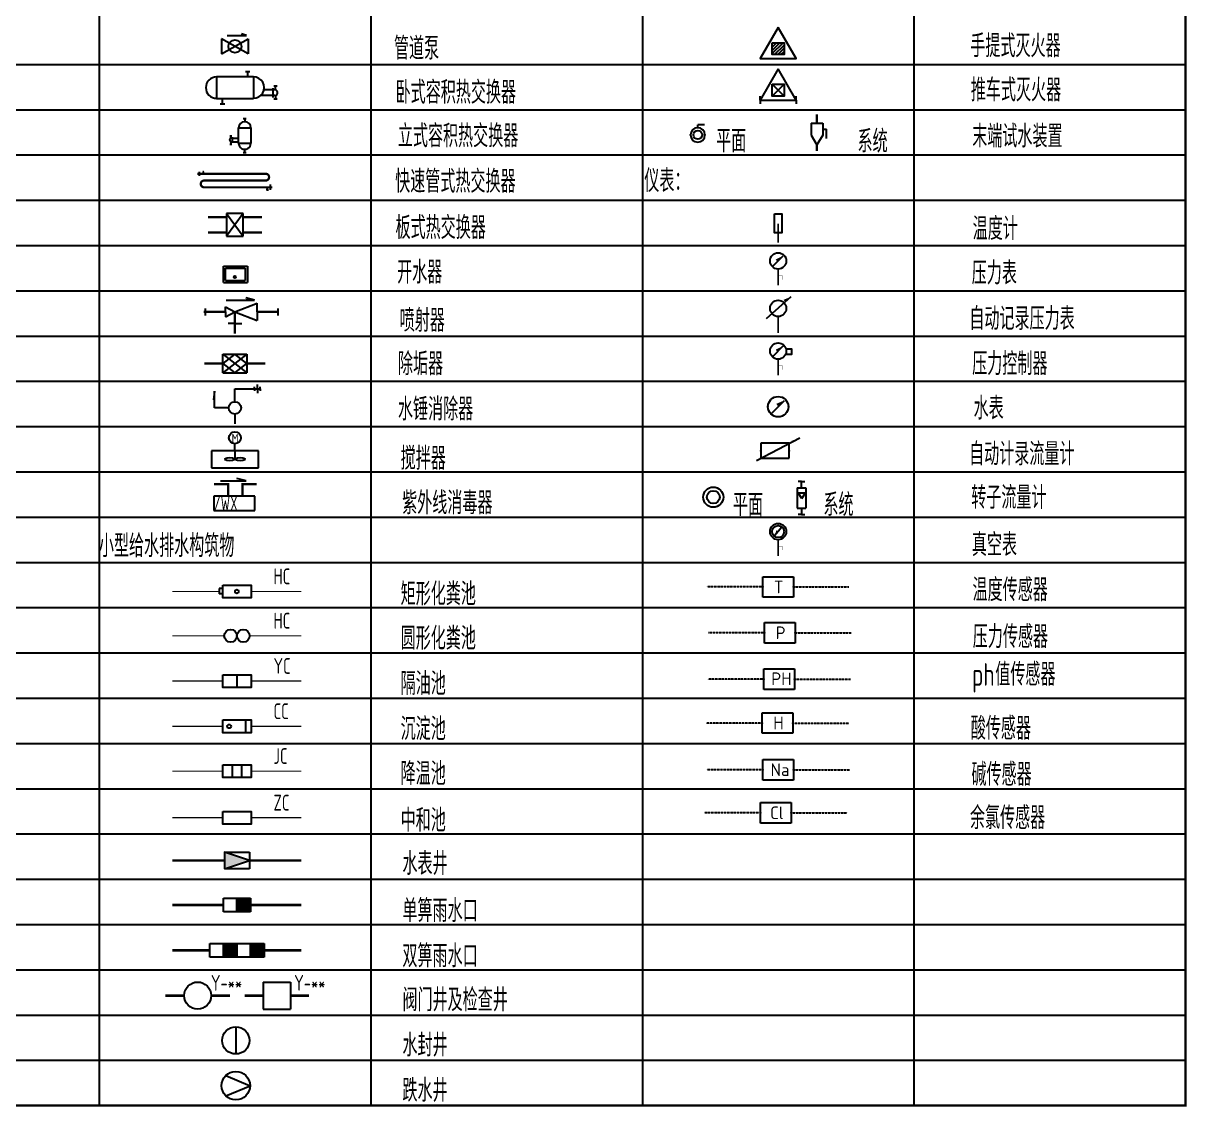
# Model space of a CAD drawing. Extents: x 6824721 to 16538177, y 2478193 to 6665639.
# Drawn here: x 7374827 to 7400526, y 2907370 to 2931303 of the extents above; entities that cross this region are included whole.
import ezdxf

# ---------------------------------------------------------------- set-up
doc = ezdxf.new("R2010")
doc.units = 0
doc.header["$LTSCALE"] = 10
for name, pattern in [('DASH', [0.35, 0.25, -0.1]), ('PIPE_C', [12, 10, -1, 0, -1]), ('S', [0.82, 0.35, -0.06, 0, -0.06, 0.35])]:
    doc.linetypes.add(name, pattern=pattern)
for name, color, linetype in [('W-PIPE-喷淋', 6, 'Continuous'), ('W-PIPE-给水', 3, 'S'), ('W-PIPE-雨水', 4, 'DASH')]:
    doc.layers.add(name, color=color, linetype=linetype)
doc.styles.add('8B2_02', font='tssdeng.shx', dxfattribs={"width": 0.7, "bigfont": 'TSSDCHN.shx'})
doc.styles.add('_TWT_PIPETEXT', font='TSSDENG', dxfattribs={"width": 0.8, "height": 3.5, "bigfont": 'TSSDCHN'})
doc.styles.get("Standard").update_dxf_attribs({"font": 'TSSDENG.shx', "width": 0.7, "bigfont": 'TSSDCHN.shx'})

# ---------------------------------------------------------------- blocks, each defined once
blk = doc.blocks.new('$VALVE$00000742')
blk.add_line((-93, -93), (93, 93))
blk.add_lwpolyline([(93, 93, 0, 50, 0), (-13, 22, 50, 50, 0)], format="xyseb")
blk.add_circle((0, 0), 150)
for p in [(-150, 0), (150, 0)]:
    blk.add_point(p)
blk = doc.blocks.new('$VALVE$00000595')
blk.add_line((-216, 267), (241, 666))
blk.add_lwpolyline([(241, 666, 0, 50, 0), (114, 588, 50, 50, 0)], format="xyseb")
at = {"const_width": 30}
blk.add_lwpolyline([(0, 300), (0, 0)], dxfattribs=at)
blk.add_circle((0, 450), 150)
blk = doc.blocks.new('$VALVE$00000597')
blk.add_line((-93, 357), (93, 543))
blk.add_lwpolyline([(93, 543, 0, 50, 0), (-31, 456, 50, 50, 0)], format="xyseb")
for points, const_width in [([(0, 300), (0, 0)], 30), ([(0, 182), (75, 182), (75, 107)], 7.5)]:
    blk.add_lwpolyline(points, dxfattribs=dict(const_width=const_width))
blk.add_circle((0, 450), 150)
blk = doc.blocks.new('$VALVE$00000605')
blk.add_lwpolyline([(-70, 529), (70, 529), (70, 179), (-70, 179), (-70, 529)])
at = {"const_width": 30}
blk.add_lwpolyline([(0, 350), (0, 0)], dxfattribs=at)
blk = doc.blocks.new('$VALVE$00000593')
blk.add_line((-93, 357), (93, 543))
blk.add_lwpolyline([(93, 543, 0, 50, 0), (-31, 456, 50, 50, 0)], format="xyseb")
blk.add_lwpolyline([(145, 489), (245, 489), (245, 389), (137, 389)])
for points, const_width in [([(0, 300), (0, 0)], 30), ([(0, 182), (75, 182), (75, 107)], 7.5)]:
    blk.add_lwpolyline(points, dxfattribs=dict(const_width=const_width))
blk.add_circle((0, 450), 150)
blk = doc.blocks.new('$VALVE$00000609')
for p, q in [((-344, -179), (459, 239)), ((263, 138), (-264, 138)), ((-264, 138), (-264, -137)), ((263, -137), (263, 138)), ((-264, -137), (263, -137))]:
    blk.add_line(p, q)
blk.add_lwpolyline([(459, 239, 0, 20, 0), (305, 171, 50, 50, 0)], format="xyseb")
for p in [(-264, 0), (263, 0)]:
    blk.add_point(p)
blk = doc.blocks.new('$VALVE$00000607')
for p, q in [((-99, 612), (-99, 144)), ((-99, 612), (99, 612)), ((0, 756), (-75, 756)), ((0, 612), (0, 756)), ((0, 756), (75, 756)), ((99, 612), (99, 144)), ((4, 363), (-81, 495)), ((-81, 495), (89, 495)), ((4, 363), (89, 495)), ((-99, 144), (99, 144)), ((0, 0), (-75, 0)), ((0, 144), (0, 0)), ((0, 0), (75, 0))]:
    blk.add_line(p, q)
blk = doc.blocks.new('$VALVE$00000591')
blk.add_line((67, 530), (-67, 369))
blk.add_lwpolyline([(-67, 369, 0, 40, 0), (-14, 463, 40, 40, 0)], format="xyseb")
for points, const_width in [([(0, 300), (0, 0)], 30), ([(0, 182), (75, 182), (75, 107)], 7.5)]:
    blk.add_lwpolyline(points, dxfattribs=dict(const_width=const_width))
for radius in [150, 110]:
    blk.add_circle((0, 450), radius)
blk = doc.blocks.new('$VALVE$00000611')
for p, q in [((-227, 151), (227, 151)), ((-227, -151), (-227, 151)), ((227, 151), (227, -151)), ((227, -151), (-227, -151))]:
    blk.add_line(p, q)
for p in [(-227, 0), (227, 0)]:
    blk.add_point(p)
blk.add_text('PH', height=186.8).set_placement((-117, -88))
blk = doc.blocks.new('$VALVE$00000615')
for p, q in [((-227, -151), (-227, 151)), ((-227, 151), (227, 151)), ((227, 151), (227, -151)), ((227, -151), (-227, -151))]:
    blk.add_line(p, q)
for p in [(-227, 0), (227, 0)]:
    blk.add_point(p)
blk.add_text('H', height=187).set_placement((-63, -93))
blk = doc.blocks.new('$VALVE$00000617')
for p, q in [((-227, 151), (227, 151)), ((-227, -151), (-227, 151)), ((227, 151), (227, -151)), ((227, -151), (-227, -151))]:
    blk.add_line(p, q)
for p in [(-227, 0), (227, 0)]:
    blk.add_point(p)
blk.add_text('T', height=187).set_placement((-63, -93))
blk = doc.blocks.new('$VALVE$00000619')
for p, q in [((-227, 151), (227, 151)), ((-227, -151), (-227, 151)), ((227, 151), (227, -151)), ((227, -151), (-227, -151))]:
    blk.add_line(p, q)
for p in [(-227, 0), (227, 0)]:
    blk.add_point(p)
blk.add_text('P', height=187).set_placement((-63, -93))
blk = doc.blocks.new('$VALVE$00000613')
for p, q in [((-227, -151), (-227, 151)), ((-227, 151), (227, 151)), ((227, 151), (227, -151)), ((227, -151), (-227, -151))]:
    blk.add_line(p, q)
for p in [(-227, 0), (227, 0)]:
    blk.add_point(p)
blk.add_text('Na', height=186.8).set_placement((-112, -93))
blk = doc.blocks.new('$VALVE$00000621')
for p, q in [((-227, 151), (227, 151)), ((-227, -151), (-227, 151)), ((227, 151), (227, -151)), ((227, -151), (-227, -151))]:
    blk.add_line(p, q)
for p in [(-227, 0), (227, 0)]:
    blk.add_point(p)
blk.add_text('Cl', height=186.8).set_placement((-84, -92))
blk = doc.blocks.new('$ATTACHMENT$00000199')
for p, q in [((-295, 167, 0), (-295, -167, 0)), ((295, -167, 0), (-295, 167, 0)), ((-295, -167, 0), (295, 167, 0)), ((295, 167, 0), (295, -167, 0))]:
    blk.add_line(p, q)
blk.add_circle((0, 0, 0), 142)
blk = doc.blocks.new('$ATTACHMENT$00000206')
at = {"linetype": 'Continuous'}
blk.add_line((-266, -205), (-266, 205), dxfattribs=at)
for p, q in [((-266, 205), (266, -205)), ((266, 205), (-266, -205)), ((-266, 205), (266, 205)), ((0, 205), (-266, 0)), ((266, 0), (0, 205)), ((266, 205), (266, -205)), ((-266, 0), (0, -205)), ((-266, -205), (266, -205)), ((0, -205), (266, 0))]:
    blk.add_line(p, q)
blk = doc.blocks.new('$ATTACHMENT$00000205')
for p, q in [((-131, 601), (687, 601)), ((-131, 601), (-131, 113)), ((506, 714), (607, 714)), ((556, 714), (556, 601)), ((687, 601), (687, 113)), ((1155, 308), (908, 308)), ((1120, 139), (1120, 344)), ((1208, 388), (1137, 388)), ((1173, 306), (1173, 388)), ((-131, 113), (687, 113)), ((-51, 0), (51, 0)), ((0, 0), (0, 113)), ((1155, 180), (832, 180)), ((1208, 100), (1137, 100)), ((1173, 183), (1173, 100))]:
    blk.add_line(p, q)
for centre, radius, start, end in [((-131, 357), 236, 90, 270), ((687, 357), 236, 270, 90), ((1155, 244), 64, 270, 90)]:
    blk.add_arc(centre, radius, start, end)
blk = doc.blocks.new('$ATTACHMENT$00000203')
at = {"linetype": 'Continuous'}
for p, q in [((-266, -182, 0), (-266, 182, 0)), ((-218, -134, 0), (-218, 134, 0))]:
    blk.add_line(p, q, dxfattribs=at)
for p, q in [((-266, 182, 0), (266, 182, 0)), ((-218, 134, 0), (218, 134, 0)), ((218, 134, 0), (218, -134, 0)), ((266, 182, 0), (266, -182, 0)), ((-266, -182, 0), (266, -182, 0)), ((-218, -134, 0), (218, -134, 0))]:
    blk.add_line(p, q)
blk.add_circle((-12, -58, 0), 23.7)
blk = doc.blocks.new('$ATTACHMENT$00000204')
for p, q in [((-219, 853), (219, 853)), ((-219, 325), (-219, 853)), ((-51, 1179), (51, 1179)), ((0, 1179), (0, 1066)), ((219, 325), (219, 853)), ((-510, 582), (-439, 582)), ((-474, 499), (-474, 582)), ((-456, 501), (-219, 501)), ((-421, 333), (-421, 537)), ((-510, 293), (-439, 293)), ((-474, 376), (-474, 293)), ((-456, 373), (-219, 373)), ((-219, 325), (219, 325)), ((-51, 0), (51, 0)), ((0, 0), (0, 113))]:
    blk.add_line(p, q)
for centre, radius, start, end in [((0, 853), 212, 0, 180), ((-456, 437), 64, 90, 270), ((0, 325), 212, 180, 0)]:
    blk.add_arc(centre, radius, start, end)
blk = doc.blocks.new('$ATTACHMENT$00000214')
h = blk.add_hatch()
h.set_pattern_fill('ANSI31', color=256, scale=200, style=0)
h.set_pattern_definition([(45, (-38543.802, -6842.639), (-17.67767, 17.67767), [])])
h.paths.add_polyline_path([(-65, 2), (65, 2), (65, -128), (-65, -128)])
for points in [[(0, 172), (-198, -172), (198, -172)], [(-65, 2), (65, 2), (65, -128), (-65, -128)]]:
    blk.add_lwpolyline(points, close=True)
blk = doc.blocks.new('$ATTACHMENT$00000216')
for p, q in [((65, 65), (-65, -65)), ((-65, 65), (65, -65)), ((-198, -109), (-198, -67)), ((-198, -109), (-198, -151)), ((198, -109), (198, -67)), ((198, -109), (198, -151))]:
    blk.add_line(p, q)
for points in [[(0, 235), (-198, -109), (198, -109)], [(-65, 65), (65, 65), (65, -65), (-65, -65)]]:
    blk.add_lwpolyline(points, close=True)
blk = doc.blocks.new('$VALVE$00000726')
for p, q in [((-75, 50), (75, 50)), ((75, 50), (75, -50)), ((75, -50), (-75, -50))]:
    blk.add_line(p, q)
blk.add_lwpolyline([(-75, -50), (75, 0), (-75, 50)], close=True)
for p in [(-75, 0), (75, 0)]:
    blk.add_point(p)
blk.add_solid([(-75, 50), (75, 0), (-75, -50)])
blk = doc.blocks.new('$TwtSys$00000424')
for p, q in [((-500, 250), (500, 250)), ((-500, -250), (-500, 250)), ((0, -250), (0, 250)), ((500, 250), (500, -250)), ((500, -250), (-500, -250))]:
    blk.add_line(p, q)
blk.add_solid([(0, 250), (500, 250), (0, -250), (500, -250)])
blk = doc.blocks.new('$TwtSys$00000425')
for p, q in [((-1000, -250), (-1000, 250)), ((-1000, 250), (0, 250)), ((-500, -250), (-500, 250)), ((0, 250), (1000, 250)), ((0, 250), (0, -250)), ((0, -250), (0, 250)), ((500, -250), (500, 250)), ((1000, 250), (1000, -250)), ((0, -250), (-1000, -250)), ((1000, -250), (0, -250))]:
    blk.add_line(p, q)
for points in [[(-500, 250), (0, 250), (-500, -250), (0, -250)], [(500, 250), (1000, 250), (500, -250), (1000, -250)]]:
    blk.add_solid(points)
blk = doc.blocks.new('$TwtSys$00000187')
blk.add_circle((0, 0, 0), 0.5)
blk = doc.blocks.new('$TWTSYS$00000336')
for p, q in [((-0.5, 0.5), (-0.5, -0.5)), ((-0.5, 0.5), (0.5, 0.5)), ((0.5, 0.5), (0.5, -0.5)), ((-0.5, -0.5), (0.5, -0.5))]:
    blk.add_line(p, q)
blk = doc.blocks.new('$TWTSYS$00000190')
blk.add_line((0, 0.5, 0), (0, -0.5, 0))
blk.add_circle((0, 0, 0), 0.5)
blk = doc.blocks.new('$TWTSYS$00000191')
for p in [(-0.368, 0.375, 0), (-0.368, -0.375, 0)]:
    blk.add_line(p, (0.525, 0, 0))
blk.add_circle((0, 0, 0), 0.525)
blk = doc.blocks.new('$VALVE$00000524')
for p in [(75, 111), (0, 80)]:
    blk.add_line(p, (0, 111))
blk.add_lwpolyline([(-80, 0, 1), (80, 0, 1), (-80, 0, 0.376185)], format="xyb")
blk.add_circle((0, 0), 48)
for p in [(-80, 0), (80, 0)]:
    blk.add_point(p)
blk = doc.blocks.new('$VALVE$00000727')
for p, q in [((-142, 75), (13, 75)), ((-142, -75), (-142, 75)), ((-65, 75), (-65, 125)), ((57, 125), (-65, 125)), ((13, 75), (142, 0)), ((13, -75), (142, 0)), ((-142, -75), (13, -75))]:
    blk.add_line(p, q)
for p in [(-142, 0), (142, 0)]:
    blk.add_point(p)

msp = doc.modelspace()

# ---------------------------------------------------------------- hatches: boundary and pattern name
for points in [[(7379349.8, 2921124.9), (7379374.8, 2921124.9), (7379374.8, 2921149.9)], [(7379349.8, 2921124.9), (7379349.8, 2921149.9), (7379374.8, 2921149.9)], [(7379668.6, 2921124.9), (7379643.6, 2921124.9), (7379643.6, 2921149.9)], [(7379668.6, 2921124.9), (7379668.6, 2921149.9), (7379643.6, 2921149.9)]]:
    msp.add_hatch(color=256).paths.add_polyline_path(points)

# ---------------------------------------------------------------- linework, layer by layer
for p, q in [((7379759.4, 2931032.2, 0), (7379646.1, 2931068.1, 0)), ((7379327.9, 2931032.2, 0), (7379759.4, 2931032.2, 0)), ((7378717, 2927932.5), (7378717, 2928021)), ((7378804.3, 2928020.9), (7378791, 2928020.9)), ((7378804.3, 2927980.1), (7378804.3, 2928020.9)), ((7378804.3, 2928020.9), (7378817.5, 2928020.9)), ((7380290.2, 2927623), (7380290.2, 2927744.2)), ((7380217.4, 2927623), (7380194.5, 2927623)), ((7380217.4, 2927679.4), (7380217.4, 2927623)), ((7380217.4, 2927623), (7380240.2, 2927623)), ((7379311.5, 2925189.4), (7379931.5, 2925189.4)), ((7379931.5, 2925189.4), (7379741.5, 2925239.4)), ((7378841.5, 2924999.4), (7378841.5, 2924849.4)), ((7379291.5, 2924929.4), (7379291.5, 2925039.4)), ((7379291.5, 2925039.4), (7379501.5, 2924929.4)), ((7379291.5, 2924929.4), (7379291.5, 2924819.4)), ((7379291.5, 2924819.4), (7379501.5, 2924929.4)), ((7379501.5, 2924929.4), (7379991.5, 2925119.4)), ((7379501.5, 2924929.4), (7379991.5, 2924739.4)), ((7379991.5, 2924929.4), (7379991.5, 2925119.4)), ((7379991.5, 2924929.4), (7379991.5, 2924739.4)), ((7380451.5, 2924999.4), (7380451.5, 2924849.4)), ((7379501.5, 2924669.4), (7379351.5, 2924669.4)), ((7379501.5, 2924669.4), (7379651.5, 2924669.4)), ((7379938, 2923227.8), (7379938, 2923272.4)), ((7379938, 2923227.8), (7379938, 2923183.2)), ((7379998.7, 2923227.8), (7379998.7, 2923324.3)), ((7379998.7, 2923227.8), (7379998.7, 2923131.3)), ((7380059.4, 2923227.8), (7380059.4, 2923272.4)), ((7380059.4, 2923227.8), (7380059.4, 2923183.2)), ((7379184.7, 2921194.7), (7379751.4, 2921194.7)), ((7379751.4, 2921194.7), (7379547.6, 2921245.4)), ((7379038.1, 2920854), (7379038.1, 2920538.1)), ((7379945.2, 2920854), (7379038.1, 2920854)), ((7379945.2, 2920538.1), (7379945.2, 2920854)), ((7379038.1, 2920538.1), (7379945.2, 2920538.1)), ((7379154.4, 2918818.5), (7379154.4, 2918697.9)), ((7379234.2, 2918818.5), (7379154.4, 2918818.5)), ((7379234.2, 2918697.9), (7379154.4, 2918697.9)), ((7379546.4, 2916912.5), (7379546.4, 2916631.5)), ((7379734.7, 2915912.7), (7379734.7, 2915631.7)), ((7379442.4, 2914923), (7379442.4, 2914642)), ((7379650.5, 2914923), (7379650.5, 2914642))]:
    msp.add_line(p, q)
at = {"color": 0}
for p, q in [((7379316.5, 2927101.1), (7379316.5, 2926601.1)), ((7379686.5, 2927101.1), (7379316.5, 2927101.1)), ((7379686.5, 2927101.1), (7379316.5, 2926601.1)), ((7379316.5, 2927101.1), (7379686.5, 2926601.1)), ((7379686.5, 2926601.1), (7379686.5, 2927101.1)), ((7379316.5, 2926601.1), (7379686.5, 2926601.1)), ((7379931.5, 2925189.4), (7379751.5, 2925189.4)), ((7378983.1, 2921859), (7378983.1, 2921483.4)), ((7380019.9, 2921859), (7378983.1, 2921859)), ((7379501.5, 2921859), (7379501.5, 2922008.2)), ((7379501.5, 2921859), (7379501.5, 2921677.1)), ((7380019.9, 2921483.4), (7380019.9, 2921859)), ((7378983.1, 2921483.4), (7380019.9, 2921483.4))]:
    msp.add_line(p, q, dxfattribs=at)
at = {"color": 3}
for p, q in [((7379049.6, 2923173.5), (7379026.1, 2922985.4)), ((7379049.6, 2922806), (7379049.6, 2923173.5)), ((7379501.5, 2923227.8), (7380059.4, 2923227.8)), ((7379501.5, 2922942.5), (7379501.5, 2923227.8)), ((7379364.9, 2922806), (7379049.6, 2922806)), ((7379501.5, 2922669.5), (7379501.5, 2922457.4))]:
    msp.add_line(p, q, dxfattribs=at)
at = {"color": 0, "linetype": 'DASH'}
for p, q in [((7391161.5, 2918850.6), (7389925, 2918850.6)), ((7391843, 2918850.6), (7393064.9, 2918850.6)), ((7391198.5, 2917837.4), (7389962, 2917837.4)), ((7391880, 2917837.4), (7393116.4, 2917837.4)), ((7391183.6, 2916814.5), (7389947.1, 2916814.5)), ((7391865.1, 2916814.5), (7393101.6, 2916814.5)), ((7391146.3, 2915845.7), (7389909.8, 2915845.7)), ((7391827.8, 2915845.7), (7393064.3, 2915845.7)), ((7391161.2, 2914812.9), (7389924.7, 2914812.9)), ((7391842.7, 2914812.9), (7393079.2, 2914812.9)), ((7391109.2, 2913860.2), (7389872.8, 2913860.2)), ((7391790.7, 2913860.2), (7393027.2, 2913860.2))]:
    msp.add_line(p, q, dxfattribs=at)
at = {"color": 0, "const_width": 50}
msp.add_lwpolyline([(7340501.5, 2907394.7), (7400501.5, 2907394.7), (7400501.5, 2954394.7), (7340501.5, 2954394.7)], close=True, dxfattribs=at)
at = {"color": 0}
for points in [[(7376501.5, 2954394.7), (7376501.5, 2907394.7)], [(7382501.5, 2954394.7), (7382501.5, 2907394.7)], [(7388501.5, 2954394.7), (7388501.5, 2907394.7)], [(7394501.5, 2954394.7), (7394501.5, 2907394.7)], [(7340501.5, 2930394.7), (7400501.5, 2930394.7)], [(7340501.5, 2929394.7), (7400501.5, 2929394.7)], [(7340501.5, 2928394.7), (7400501.5, 2928394.7)], [(7340501.5, 2927394.7), (7400501.5, 2927394.7)], [(7340501.5, 2926394.7), (7400501.5, 2926394.7)], [(7340501.5, 2925394.7), (7400501.5, 2925394.7)], [(7340501.5, 2924394.7), (7400501.5, 2924394.7)], [(7340501.5, 2923394.7), (7400501.5, 2923394.7)], [(7340501.5, 2922394.7), (7400501.5, 2922394.7)], [(7340501.5, 2921394.7), (7400501.5, 2921394.7)], [(7340501.5, 2920394.7), (7400501.5, 2920394.7)], [(7340501.5, 2919394.7), (7400501.5, 2919394.7)], [(7340501.5, 2918394.7), (7400501.5, 2918394.7)], [(7340501.5, 2917394.7), (7400501.5, 2917394.7)], [(7340501.5, 2916394.7), (7400501.5, 2916394.7)], [(7340501.5, 2915394.7), (7400501.5, 2915394.7)], [(7340501.5, 2914394.7), (7400501.5, 2914394.7)], [(7340501.5, 2913394.7), (7400501.5, 2913394.7)], [(7340501.5, 2912394.7), (7400501.5, 2912394.7)], [(7340501.5, 2911394.7), (7400501.5, 2911394.7)], [(7340501.5, 2910394.7), (7400501.5, 2910394.7)], [(7340501.5, 2909394.7), (7400501.5, 2909394.7)], [(7340501.5, 2908394.7), (7400501.5, 2908394.7)]]:
    msp.add_lwpolyline(points, dxfattribs=at)
for points, const_width in [([(7378671.7, 2927979.4), (7380181.3, 2927979.4)], 50), ([(7378821.7, 2927829.4), (7380181.3, 2927829.4)], 50), ([(7378821.7, 2927679.4), (7380331.3, 2927679.4)], 50), ([(7379316.5, 2927021.1), (7378906.5, 2927021.1)], 50), ([(7379686.5, 2927021.1), (7380096.5, 2927021.1)], 50), ([(7379316.5, 2926681.1), (7378906.5, 2926681.1)], 50), ([(7379686.5, 2926681.1), (7380096.5, 2926681.1)], 50), ([(7378811.5, 2924929.4), (7379291.5, 2924929.4)], 50), ([(7379501.5, 2924449.4), (7379501.5, 2924929.4)], 50), ([(7379991.5, 2924929.4), (7380471.5, 2924929.4)], 50), ([(7379235.7, 2923788.9), (7378825.7, 2923788.9)], 50), ([(7379767.3, 2923788.9), (7380177.3, 2923788.9)], 50), ([(7379039.2, 2921124.9), (7379349.8, 2921124.9)], 50), ([(7379349.8, 2920854), (7379349.8, 2921124.9)], 50), ([(7379668.6, 2920854), (7379668.6, 2921124.9)], 50), ([(7379668.6, 2921124.9), (7379979.1, 2921124.9)], 50), ([(7378121.2, 2918751.6), (7379154.4, 2918751.6)], 28.5), ([(7379858.7, 2918751.6), (7380971.6, 2918751.6)], 28.5), ([(7378121.2, 2917771.8), (7379265.4, 2917771.8)], 28.5), ([(7379827.5, 2917771.8), (7380971.6, 2917771.8)], 28.5), ([(7378121.2, 2916772), (7379234.2, 2916772)], 28.5), ([(7379858.7, 2916772), (7380971.6, 2916772)], 28.5), ([(7378121.2, 2915772.2), (7379234.2, 2915772.2)], 28.5), ([(7379858.7, 2915772.2), (7380971.6, 2915772.2)], 28.5), ([(7378121.2, 2914782.5), (7379234.2, 2914782.5)], 28.5), ([(7379858.7, 2914782.5), (7380971.6, 2914782.5)], 28.5), ([(7378121.2, 2913752.7), (7379234.2, 2913752.7)], 28.5), ([(7379858.7, 2913752.7), (7380971.6, 2913752.7)], 28.5)]:
    msp.add_lwpolyline(points, dxfattribs=dict(const_width=const_width))
at = {"const_width": 50}
for points in [[(7380181.3, 2927829.4, 1), (7380181.3, 2927979.4)], [(7378821.7, 2927829.4, 1), (7378821.7, 2927679.4)]]:
    msp.add_lwpolyline(points, format="xyb", dxfattribs=at)
for points in [[(7379234.2, 2918892.1), (7379858.7, 2918892.1), (7379858.7, 2918611.1), (7379234.2, 2918611.1)], [(7379234.2, 2916912.5), (7379858.7, 2916912.5), (7379858.7, 2916631.5), (7379234.2, 2916631.5)], [(7379234.2, 2915912.7), (7379858.7, 2915912.7), (7379858.7, 2915631.7), (7379234.2, 2915631.7)], [(7379234.2, 2914923), (7379858.7, 2914923), (7379858.7, 2914642), (7379234.2, 2914642)], [(7379234.2, 2913893.2), (7379858.7, 2913893.2), (7379858.7, 2913612.2), (7379234.2, 2913612.2)]]:
    msp.add_lwpolyline(points, close=True)
for centre, radius in [((7379501.5, 2922806), 136.5), ((7379546.4, 2918751.6), 41.1), ((7379405.9, 2917771.8), 140.5), ((7379687, 2917771.8), 140.5), ((7379375.1, 2915772.2), 41.1)]:
    msp.add_circle(centre, radius)
at = {"color": 0}
for centre, radius in [((7379501.5, 2922146.1), 132.1), ((7390068.6, 2920835.8), 222.6), ((7390068.6, 2920835.8), 141.4)]:
    msp.add_circle(centre, radius, dxfattribs=at)
for centre, radius, start, end in [((7379386.3, 2921461.9), 244.1, 61.84857, 118.15143), ((7379386.3, 2921858.4), 214.8, 237.56779, 302.43221), ((7379616.7, 2921461.9), 244.1, 61.84857, 118.15143), ((7379616.7, 2921858.4), 214.8, 237.56779, 302.43221)]:
    msp.add_arc(centre, radius, start, end, dxfattribs=at)
at = {"layer": 'W-PIPE-喷淋', "linetype": 'Continuous', "const_width": 50}
for points in [[(7392358, 2929294.7), (7392358, 2929097.8)], [(7392358, 2928614), (7392358, 2928484.7)]]:
    msp.add_lwpolyline(points, dxfattribs=at)
at = {"layer": 'W-PIPE-给水', "linetype": 'PIPE_C', "const_width": 50}
for points in [[(7378121.2, 2912809.2), (7379268.9, 2912809.2)], [(7379823.9, 2912809.2), (7380971.6, 2912809.2)]]:
    msp.add_lwpolyline(points, dxfattribs=at)
at = {"layer": 'W-PIPE-雨水', "linetype": 'Continuous', "const_width": 60}
for points in [[(7378121.2, 2911824.7), (7379246.4, 2911824.7)], [(7379846.4, 2911824.7), (7380971.6, 2911824.7)], [(7378121.2, 2910824.7), (7378946.4, 2910824.7)], [(7380146.4, 2910824.7), (7380971.6, 2910824.7)], [(7377966.4, 2909824.7), (7378379, 2909824.7)], [(7378979, 2909824.7), (7379391.6, 2909824.7)], [(7379716.4, 2909824.7), (7380129, 2909824.7)], [(7380729, 2909824.7), (7381141.6, 2909824.7)]]:
    msp.add_lwpolyline(points, dxfattribs=at)

# ---------------------------------------------------------------- block references
for name, p, xscale, yscale, zscale, rotation in [('$ATTACHMENT$00000214', (7391501.5, 2930868.2), 2, 2, 2, 4.987572218754753e-08), ('$ATTACHMENT$00000216', (7391501.5, 2929826.1), 2, 2, 2, 4.987572218754753e-08), ('$ATTACHMENT$00000204', (7379717.7, 2928447.1), 0.6400000000000001, 0.6400000000000001, 0.6400000000000001, 4.987572218754753e-08), ('$VALVE$00000524', (7389724.7, 2928835.8), 2, 2, 2, 4.987572218754753e-08), ('$VALVE$00000727', (7392358, 2928855.9), 1.7, 1.7, 1.7, 270.0000000498757), ('$VALVE$00000605', (7391501.5, 2926460.1), 1.200000000186265, 1.200000000186265, 1.200000000186265, 4.987572218754752e-08), ('$VALVE$00000597', (7391501.5, 2925514.3), 1.200000000186265, 1.200000000186265, 1.200000000186265, 4.987572218754752e-08), ('$VALVE$00000595', (7391501.5, 2924464.8), 1.200000000186265, 1.200000000186265, 1.200000000186265, 4.987572218754752e-08), ('$VALVE$00000593', (7391501.5, 2923523.2), 1.200000000186265, 1.200000000186265, 1.200000000186265, 4.987572218754752e-08), ('$VALVE$00000742', (7391501.3, 2922833.1), 1.5, 1.5, 1.5, 4.987572218754753e-08), ('$VALVE$00000609', (7391432.7, 2921861.4), 1.200000000186265, 1.200000000186265, 1.200000000186265, 4.987572218754752e-08), ('$VALVE$00000607', (7392017.8, 2920454), 0.9599999999627471, 0.9599999999627471, 0.9599999999627471, 4.987572218754753e-08), ('$VALVE$00000591', (7391501.5, 2919536), 1.200000000186265, 1.200000000186265, 1.200000000186265, 4.987572218754752e-08), ('$VALVE$00000617', (7391502.2, 2918850.6), 1.5, 1.5, 1.5, 4.987572218754753e-08), ('$VALVE$00000619', (7391539.2, 2917837.4), 1.5, 1.5, 1.5, 4.987572218754753e-08), ('$VALVE$00000611', (7391524.4, 2916814.5), 1.5, 1.5, 1.5, 4.987572218754753e-08), ('$VALVE$00000615', (7391487.1, 2915845.7), 1.5, 1.5, 1.5, 4.987572218754753e-08), ('$VALVE$00000613', (7391501.9, 2914812.9), 1.5, 1.5, 1.5, 4.987572218754753e-08), ('$VALVE$00000621', (7391450, 2913860.2), 1.5, 1.5, 1.5, 4.987572218754753e-08), ('$VALVE$00000726', (7379546.4, 2912809.2), 3.7, 3.7, 3.7, 4.987630720236768e-08), ('$TwtSys$00000424', (7379546.4, 2911824.7), 0.6, 0.6, 0.6, 4.987572218754753e-08), ('$TwtSys$00000425', (7379546.4, 2910824.7), 0.6, 0.6, 0.6, 4.987572218754753e-08), ('$TwtSys$00000187', (7378679, 2909824.7), 600, 600, 600, 4.987453771000614e-08), ('$TWTSYS$00000336', (7380429, 2909824.7), 600, 600, 600, 4.987453771000614e-08), ('$TWTSYS$00000190', (7379521.6, 2908834.7), 600, 600, 600, 4.987453771000614e-08), ('$TWTSYS$00000191', (7379521.6, 2907834.7), 600, 600, 600, 4.987453771000614e-08)]:
    msp.add_blockref(name, p, dxfattribs=dict(xscale=xscale, yscale=yscale, zscale=zscale, rotation=rotation))
at = {"rotation": 4.987572218754753e-08}
for name, p in [('$ATTACHMENT$00000199', (7379501.5, 2930793.2)), ('$ATTACHMENT$00000205', (7379226.1, 2929525)), ('$ATTACHMENT$00000203', (7379513, 2925757)), ('$ATTACHMENT$00000206', (7379501.5, 2923788.9))]:
    msp.add_blockref(name, p, dxfattribs=at)

# ---------------------------------------------------------------- texts
at = {"color": 0}
for s, height, style, width, p in [('手提式灭火器', 500, '8B2_02', 0.7, (7395746, 2930553.1)), ('管道泵', 500, '8B2_02', 0.7, (7383015.6, 2930499.7)), ('卧式容积热交换器', 500, '8B2_02', 0.7, (7383051, 2929526.4)), ('推车式灭火器', 500, '8B2_02', 0.7, (7395757.3, 2929578.7)), ('立式容积热交换器', 500, '8B2_02', 0.7, (7383101.6, 2928564.7)), ('末端试水装置', 500, '8B2_02', 0.7, (7395789.3, 2928558.5)), ('平面', 500, '8B2_02', 0.7, (7390131.6, 2928454.7)), ('系统', 500, '8B2_02', 0.7, (7393255.4, 2928445)), ('快速管式热交换器', 500, '8B2_02', 0.7, (7383041.9, 2927560)), ('板式热交换器', 500, '8B2_02', 0.7, (7383049.6, 2926538.4)), ('温度计', 500, '8B2_02', 0.7, (7395798.4, 2926515.7)), ('开水器', 500, '8B2_02', 0.7, (7383084.2, 2925554.3)), ('压力表', 500, '8B2_02', 0.7, (7395778.2, 2925534.7)), ('喷射器', 500, '8B2_02', 0.7, (7383141.6, 2924488.9)), ('自动记录压力表', 500, '8B2_02', 0.7, (7395724.8, 2924529.1)), ('除垢器', 500, '8B2_02', 0.7, (7383103.2, 2923529)), ('压力控制器', 500, '8B2_02', 0.7, (7395787.5, 2923531.4)), ('水表', 500, '8B2_02', 0.7, (7395818.3, 2922549.9)), ('水锤消除器', 500, '8B2_02', 0.7, (7383103.2, 2922529)), ('M', 200, '_TWT_PIPETEXT', 0.8, (7379430.8, 2922034.5)), ('自动计录流量计', 500, '8B2_02', 0.7, (7395719.3, 2921538.5)), ('搅拌器', 500, '8B2_02', 0.7, (7383162.5, 2921441.5)), ('转子流量计', 500, '8B2_02', 0.7, (7395766.1, 2920576.9)), ('紫外线消毒器', 500, '8B2_02', 0.7, (7383196.3, 2920458.4)), ('平面', 500, '8B2_02', 0.7, (7390501.6, 2920415.2)), ('系统', 500, '8B2_02', 0.7, (7392501.6, 2920415.2)), ('真空表', 500, '8B2_02', 0.7, (7395780.4, 2919533.7)), ('矩形化粪池', 500, '8B2_02', 0.7, (7383162.2, 2918446.2)), ('温度传感器', 500, '8B2_02', 0.7, (7395795.3, 2918537)), ('圆形化粪池', 500, '8B2_02', 0.7, (7383162.2, 2917466.2)), ('压力传感器', 500, '8B2_02', 0.7, (7395800.4, 2917501.3)), ('值传感器', 500, '8B2_02', 0.7, (7396297.7, 2916669.3)), ('隔油池', 500, '8B2_02', 0.7, (7383162.2, 2916466.2)), ('ph', 500, '8B2_02', 0.7, (7395786.2, 2916669.3)), ('沉淀池', 500, '8B2_02', 0.7, (7383162.2, 2915466.2)), ('酸传感器', 500, '8B2_02', 0.7, (7395756, 2915477.7)), ('降温池', 500, '8B2_02', 0.7, (7383162.2, 2914476.2)), ('碱传感器', 500, '8B2_02', 0.7, (7395771, 2914459.6)), ('中和池', 500, '8B2_02', 0.7, (7383162.2, 2913446.2)), ('余氯传感器', 500, '8B2_02', 0.7, (7395738.4, 2913501.3)), ('水表井', 500, '8B2_02', 0.7, (7383202.2, 2912490.7)), ('单箅雨水口', 500, '8B2_02', 0.7, (7383202.2, 2911449.4)), ('双箅雨水口', 500, '8B2_02', 0.7, (7383202.2, 2910449.4)), ('阀门井及检查井', 500, '8B2_02', 0.7, (7383202.2, 2909479.4)), ('水封井', 500, '8B2_02', 0.7, (7383202.2, 2908479.4)), ('跌水井', 500, '8B2_02', 0.7, (7383202.2, 2907479.4))]:
    msp.add_text(s, height=height, rotation=0, dxfattribs=dict(at, style=style, width=width)).set_placement(p)
at = {"color": 6, "style": '8B2_02', "width": 0.7}
for s, p in [('仪表：', (7388544.7, 2927574.3)), ('小型给水排水构筑物', (7376497.2, 2919510))]:
    msp.add_text(s, height=500, rotation=0, dxfattribs=at).set_placement(p)
at = {"color": 0, "width": 0.56}
msp.add_text('ZWX', height=350, rotation=0, dxfattribs=at).set_placement((7379038.8, 2920524.1))
at = {"style": '8B2_02', "width": 0.7}
for s, p in [('HC', (7380354.6, 2918910.4)), ('HC', (7380354.6, 2917930.6)), ('YC', (7380354.6, 2916930.9)), ('CC', (7380354.6, 2915931.1)), ('JC', (7380354.6, 2914941.3)), ('ZC', (7380354.6, 2913911.5)), ('Y-**', (7378972.4, 2909929.7)), ('Y-**', (7380812.4, 2909929.7))]:
    msp.add_text(s, height=350, rotation=0, dxfattribs=at).set_placement(p)

doc.saveas('drawing.dxf')
